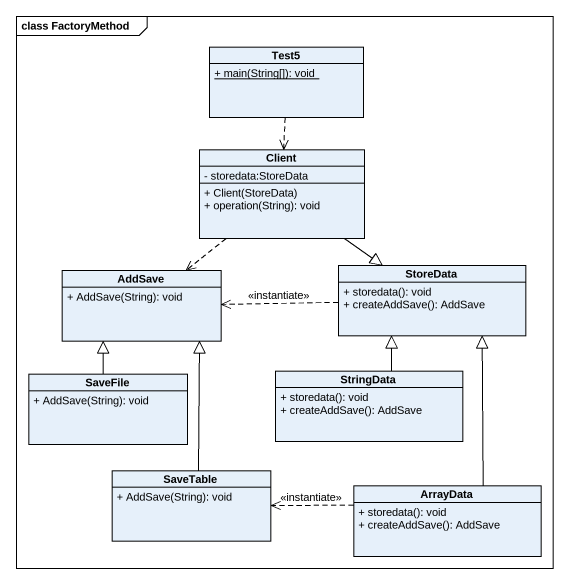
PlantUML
@startuml
mainframe class FactoryMethod
hide circle
hide empty members
skinparam classAttributeIconSize 0
class Test5 {
  {static} + main(String[]): void
}
class Client {
  - storedata:StoreData
  + Client(StoreData)
  + operation(String): void
}
class AddSave {
  + AddSave(String): void
}
class StoreData {
  + storedata(): void
  + createAddSave(): AddSave
}
class SaveFile {
  + AddSave(String): void
}
class StringData {
  + storedata(): void
  + createAddSave(): AddSave
}
class SaveTable {
  + AddSave(String): void
}
class ArrayData {
  + storedata(): void
  + createAddSave(): AddSave
}
Test5 ..> Client
Client ..> AddSave
Client --|> StoreData
StoreData .left.> AddSave : <<instantiate>>
SaveFile -up-|> AddSave
StringData -up-|> StoreData
SaveTable -up-|> AddSave
ArrayData -up-|> StoreData
ArrayData .left.> SaveTable : <<instantiate>>
@enduml
